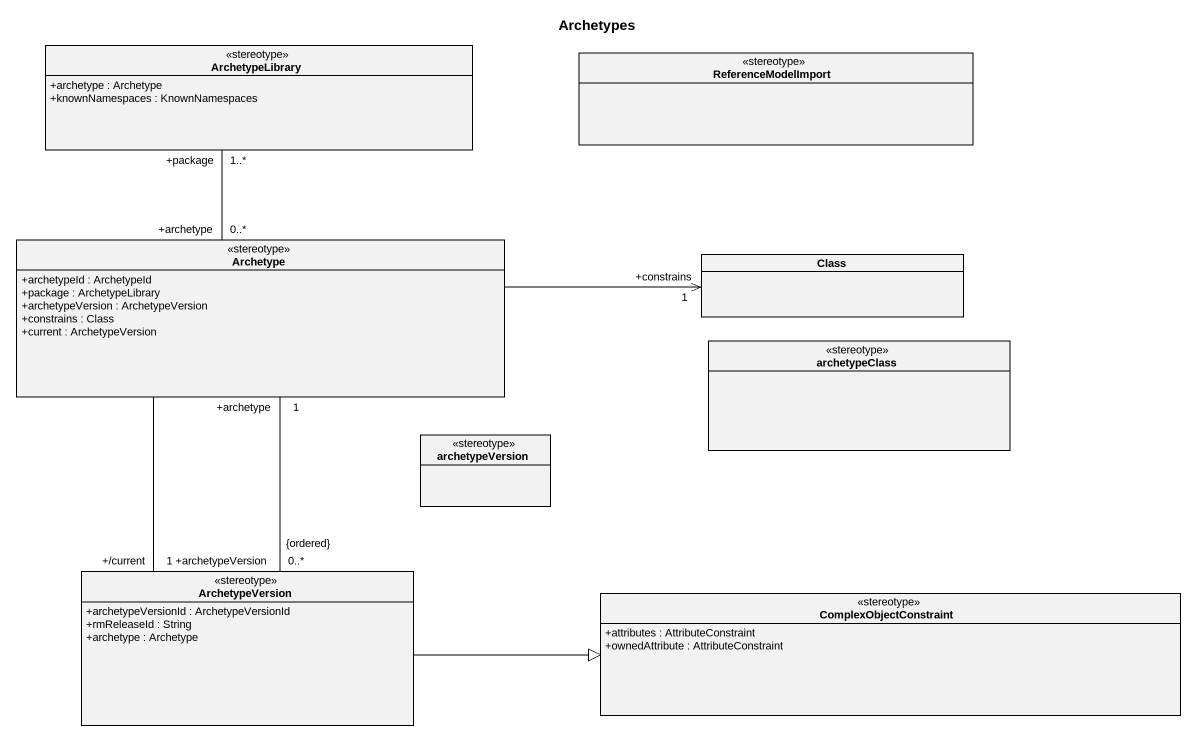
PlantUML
@startuml
title Archetypes
hide circle
hide empty members
skinparam classAttributeIconSize 0
class ArchetypeLibrary <<stereotype>> {
  +archetype : Archetype
  +knownNamespaces : KnownNamespaces
}
class ReferenceModelImport <<stereotype>>
class Archetype <<stereotype>> {
  +archetypeId : ArchetypeId
  +package : ArchetypeLibrary
  +archetypeVersion : ArchetypeVersion
  +constrains : Class
  +current : ArchetypeVersion
}
class "Class" as Class_
class archetypeClass <<stereotype>>
class archetypeVersion <<stereotype>>
class ArchetypeVersion <<stereotype>> {
  +archetypeVersionId : ArchetypeVersionId
  +rmReleaseId : String
  +archetype : Archetype
}
class ComplexObjectConstraint <<stereotype>> {
  +attributes : AttributeConstraint
  +ownedAttribute : AttributeConstraint
}
Archetype "+archetype\n0..*" -up- "+package\n1..*" ArchetypeLibrary
Archetype -- "+/current\n1" ArchetypeVersion
Class_ "+constrains\n1" <-left- Archetype
ArchetypeVersion "0..*\n+archetypeVersion\n{ordered}" -up- "+archetype\n1" Archetype
ArchetypeVersion -right-|> ComplexObjectConstraint
@enduml
